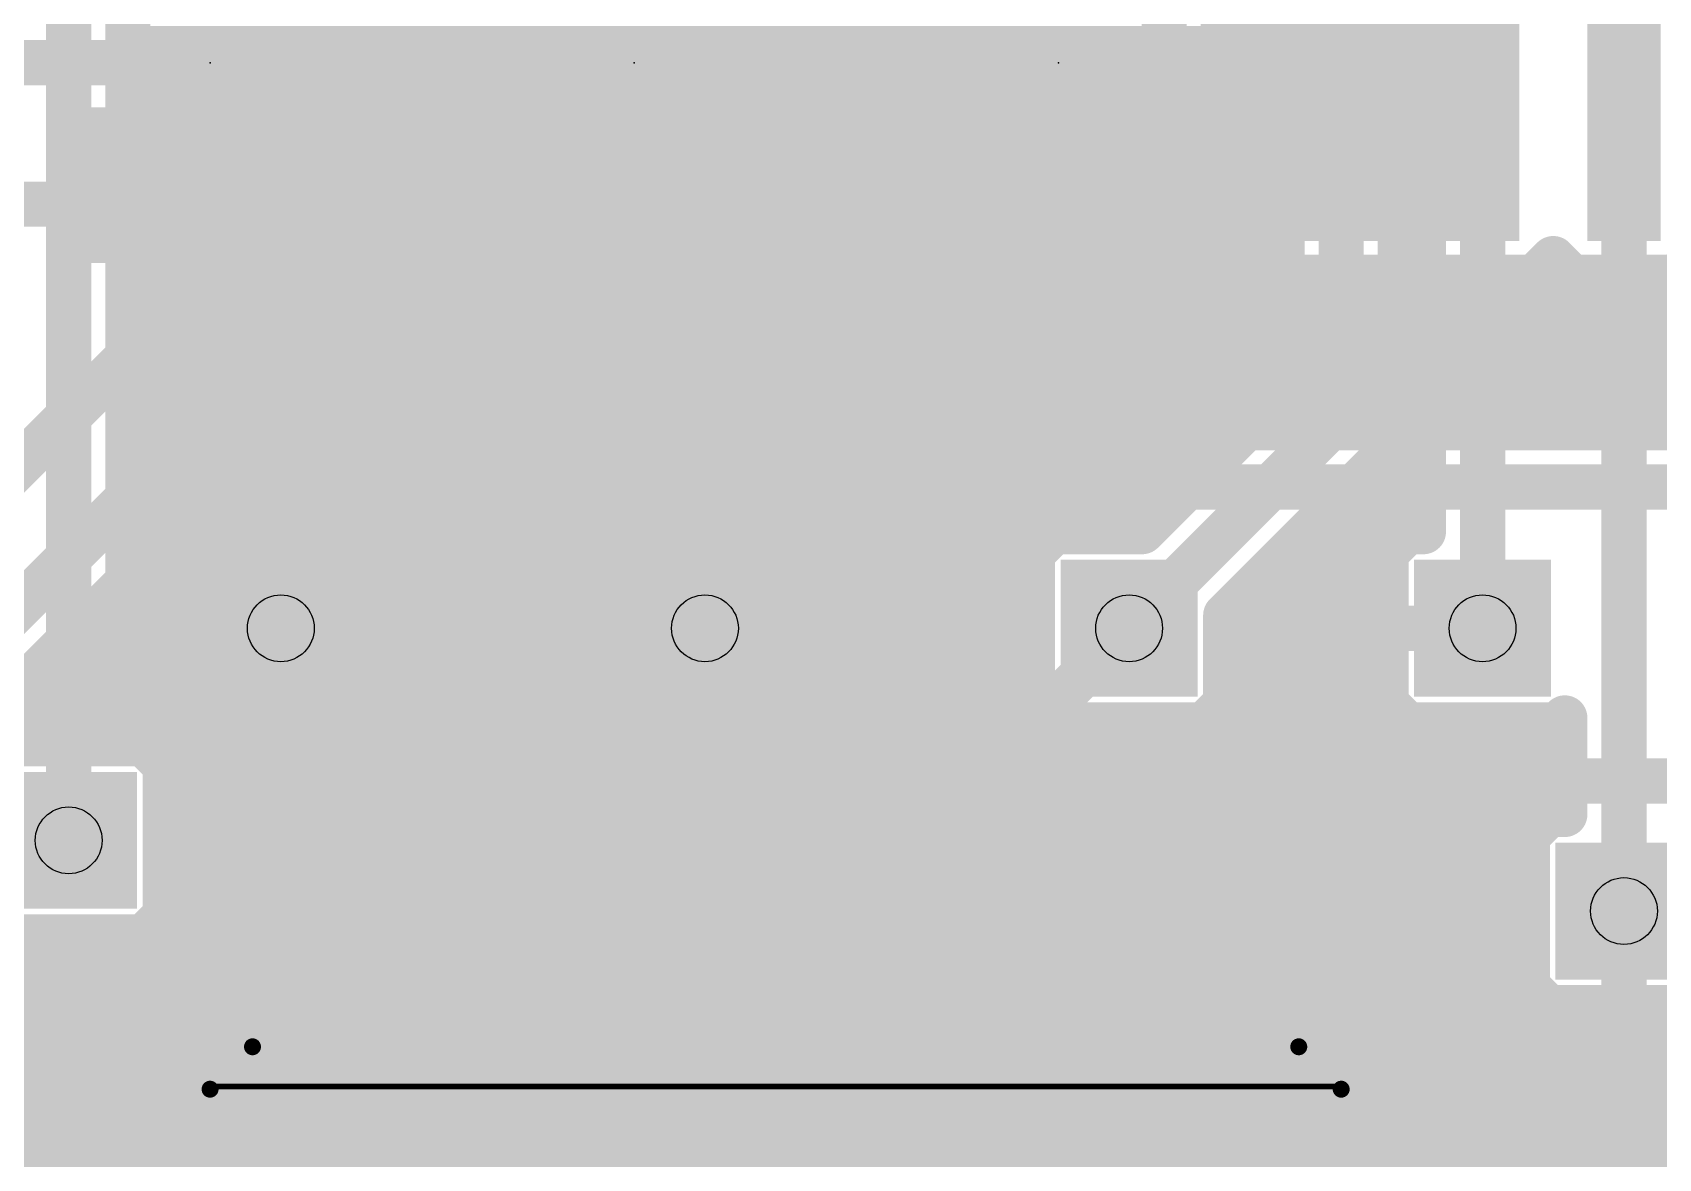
# Model space of a CAD drawing. Extents: x -4.6 to 54.3, y -4.7 to 51.3.
# Drawn here: x 19.36 to 33.97, y 22.54 to 32.66 of the extents above; entities that cross this region are included whole.
import ezdxf

# ---------------------------------------------------------------- set-up
doc = ezdxf.new("R2010")
doc.units = 0
for name, color, linetype in [('1', 22, 'CONTINUOUS'), ('16', 175, 'CONTINUOUS'), ('18', 82, 'CONTINUOUS'), ('21', 253, 'CONTINUOUS'), ('23', 7, 'CONTINUOUS'), ('30', 253, 'CONTINUOUS'), ('31', 253, 'CONTINUOUS'), ('44', 253, 'CONTINUOUS')]:
    doc.layers.add(name, color=color, linetype=linetype)

# ---------------------------------------------------------------- blocks, each defined once
blk = doc.blocks.new('RECT')
blk.add_solid([(-0.5, -0.5), (0.5, -0.5), (-0.5, 0.5), (0.5, 0.5)])
blk = doc.blocks.new('SQUAREV')
blk.add_solid([(-0.5, -0.5), (0.5, -0.5), (-0.5, 0.5), (0.5, 0.5)])

msp = doc.modelspace()

# ---------------------------------------------------------------- linework, layer by layer
at = {"layer": '1', "const_width": 0.4064}
for points in [[(29.525, 31.285), (29.525, 37.78)], [(30.0564, 32.3132), (30.0564, 37.5599)], [(31.115, 36.195), (31.115, 31.8008)], [(32.385, 35.56), (32.385, 31.8008)], [(33.655, 34.925), (33.655, 31.8008)], [(30.4566, 32.9527), (30.4566, 30.6489)], [(18.415, 32.385), (20.805, 32.385)], [(20.805, 32.385), (21.905, 31.285)], [(21.905, 32.065), (22.225, 32.385)], [(22.225, 32.385), (24.615, 32.385)], [(24.615, 32.385), (25.715, 31.285)], [(25.715, 31.43), (26.67, 32.385)], [(26.67, 32.385), (28.425, 32.385)], [(28.425, 32.385), (29.525, 31.285)], [(30.0564, 32.512), (30.4566, 32.512)], [(30.1609, 32.3132), (30.0564, 32.3132)], [(30.3532, 32.1209), (30.1609, 32.3132)], [(30.3532, 30.4491), (30.3532, 32.1209)], [(30.3532, 32.1056), (30.4566, 32.1056)], [(21.905, 31.285), (21.905, 32.065)], [(30.3532, 31.6992), (30.4566, 31.6992)], [(28.4532, 30.4491), (28.4532, 31.6053)], [(28.4532, 31.6053), (28.6968, 31.3617)], [(25.715, 31.285), (25.715, 31.43)], [(28.6968, 31.3617), (28.6968, 30.4491)], [(19.835, 31.115), (20.005, 31.285)], [(22.375, 29.845), (23.815, 31.285)], [(25.55, 29.21), (27.625, 31.285)], [(28.4532, 31.2928), (28.6968, 31.2928)], [(30.3532, 31.2928), (30.4566, 31.2928)], [(18.415, 31.115), (19.835, 31.115)], [(28.4532, 30.8864), (28.6968, 30.8864)], [(30.3532, 30.8864), (30.4566, 30.8864)], [(30.4566, 30.6489), (30.6489, 30.4566)], [(31.5811, 30.4566), (31.75, 30.6255)], [(31.75, 30.6255), (31.9189, 30.4566)], [(32.8511, 30.4566), (33.02, 30.6255)], [(33.02, 30.6255), (33.1889, 30.4566)], [(34.1211, 30.4566), (34.29, 30.6255)], [(28.4532, 30.48), (28.6968, 30.48)], [(30.3532, 30.48), (30.6255, 30.48)], [(31.6045, 30.48), (31.8955, 30.48)], [(32.8745, 30.48), (33.1655, 30.48)], [(34.1445, 30.48), (34.3936, 30.48)], [(28.2609, 30.2568), (28.4532, 30.4491)], [(28.6968, 30.4491), (28.8891, 30.2568)], [(30.1609, 30.2568), (30.3532, 30.4491)], [(30.6489, 30.4566), (31.5811, 30.4566)], [(31.9189, 30.4566), (32.8511, 30.4566)], [(33.1889, 30.4566), (34.1211, 30.4566)], [(26.1979, 29.1064), (27.3483, 30.2568)], [(27.3483, 30.2568), (28.2609, 30.2568)], [(28.8891, 30.2568), (30.1609, 30.2568)], [(27.1651, 30.0736), (34.3936, 30.0736)], [(17.78, 27.305), (20.32, 29.845)], [(20.32, 29.845), (22.375, 29.845)], [(26.7587, 29.6672), (34.3936, 29.6672)], [(34.3936, 29.4301), (34.0699, 29.1064)], [(17.945, 26.2), (20.955, 29.21)], [(20.955, 29.21), (25.55, 29.21)], [(26.3523, 29.2608), (34.2243, 29.2608)], [(34.0699, 29.1064), (26.1979, 29.1064)], [(18.4279, 25.9314), (21.1751, 28.6786)], [(21.1751, 28.6786), (22.8471, 28.6786)], [(22.8471, 28.6786), (22.3286, 28.1601)], [(22.86, 27.94), (23.495, 28.575)], [(23.495, 28.575), (34.29, 28.575)], [(20.9445, 28.448), (22.6165, 28.448)], [(22.3286, 28.1601), (22.3286, 25.9423)], [(20.5381, 28.0416), (22.3286, 28.0416)], [(23.3914, 27.7199), (23.7151, 28.0436)], [(23.7131, 28.0416), (28.4025, 28.0416)], [(23.7151, 28.0436), (28.4045, 28.0436)], [(28.4045, 28.0436), (28.3418, 27.9809)], [(22.86, 24.6634), (22.86, 27.94)], [(28.3418, 27.9809), (28.3418, 27.1883)], [(23.3914, 25.9423), (23.3914, 27.7199)], [(20.1317, 27.6352), (22.3286, 27.6352)], [(23.3914, 27.6352), (28.3418, 27.6352)], [(27.94, 26.035), (29.21, 27.305)], [(29.21, 25.4), (31.115, 27.305)], [(31.115, 27.305), (32.385, 27.305)], [(19.7253, 27.2288), (22.3286, 27.2288)], [(23.3914, 27.2288), (28.3418, 27.2288)], [(28.3418, 27.1883), (27.4086, 26.2551)], [(19.3189, 26.8224), (22.3286, 26.8224)], [(23.3914, 26.8224), (27.9759, 26.8224)], [(18.9125, 26.416), (22.3286, 26.416)], [(23.3914, 26.416), (27.5695, 26.416)], [(20.3609, 26.2682), (19.0091, 26.2682)], [(20.5532, 26.0759), (20.3609, 26.2682)], [(27.4086, 26.2551), (27.4086, 25.9423)], [(20.5532, 24.7241), (20.5532, 26.0759)], [(20.5532, 26.0096), (21.0253, 26.0096)], [(21.0122, 26.002), (20.9372, 25.927)], [(21.1042, 26.0551), (21.0122, 26.002)], [(21.2067, 26.0826), (21.1042, 26.0551)], [(21.59, 26.0826), (21.2067, 26.0826)], [(21.9733, 26.0826), (21.59, 26.0826)], [(21.59, 26.0826), (21.59, 24.6634)], [(21.59, 24.6634), (21.59, 26.0826)], [(21.59, 26.0096), (21.59, 26.0096)], [(22.0758, 26.0551), (21.9733, 26.0826)], [(22.1678, 26.002), (22.0758, 26.0551)], [(22.1547, 26.0096), (22.3286, 26.0096)], [(22.2428, 25.927), (22.1678, 26.002)], [(22.3286, 25.9423), (22.2686, 25.8823)], [(23.3914, 26.0096), (27.4086, 26.0096)], [(23.495, 25.8387), (23.3914, 25.9423)], [(23.6639, 26.0076), (23.495, 25.8387)], [(24.5961, 26.0076), (23.6639, 26.0076)], [(24.765, 25.8387), (24.5961, 26.0076)], [(24.9339, 26.0076), (24.765, 25.8387)], [(25.8661, 26.0076), (24.9339, 26.0076)], [(26.035, 25.8387), (25.8661, 26.0076)], [(26.2039, 26.0076), (26.035, 25.8387)], [(27.1361, 26.0076), (26.2039, 26.0076)], [(27.305, 25.8387), (27.1361, 26.0076)], [(27.4086, 25.9423), (27.305, 25.8387)], [(27.94, 24.6634), (27.94, 26.035)], [(20.8841, 25.835), (20.8566, 25.7325)], [(20.9372, 25.927), (20.8841, 25.835)], [(22.2686, 25.8823), (22.2428, 25.927)], [(31.75, 25.9334), (30.48, 24.6634)], [(36.0934, 25.9334), (31.75, 25.9334)], [(20.8566, 25.7325), (20.8566, 24.6634)], [(20.5532, 25.6032), (20.8566, 25.6032)], [(21.59, 25.6032), (21.59, 25.6032)], [(10.795, 25.4), (19.685, 25.4)], [(29.21, 24.6634), (29.21, 25.4)], [(20.5532, 25.1968), (20.8566, 25.1968)], [(21.59, 25.1968), (21.59, 25.1968)], [(20.5532, 24.7904), (20.8566, 24.7904)], [(21.59, 24.7904), (21.59, 24.7904)], [(20.3609, 24.5318), (20.5532, 24.7241)], [(20.8566, 24.6634), (21.59, 24.6634)], [(21.59, 24.6634), (20.8566, 24.6634)], [(20.8566, 24.6634), (20.8566, 23.5943)], [(21.59, 24.6634), (21.59, 24.6634)], [(21.59, 24.6634), (21.59, 24.6634)], [(21.59, 23.2442), (21.59, 24.6634)], [(21.59, 24.6634), (21.59, 24.6634)], [(21.59, 24.6634), (21.59, 23.2442)], [(24.13, 24.6634), (24.13, 22.225)], [(25.4, 24.6634), (25.4, 22.86)], [(26.67, 24.6634), (26.67, 23.495)], [(33.655, 23.495), (33.655, 24.765)], [(19.0091, 24.5318), (20.3609, 24.5318)], [(14.2325, 24.384), (20.8566, 24.384)], [(21.59, 24.384), (21.59, 24.384)], [(14.6389, 23.9776), (20.8566, 23.9776)], [(21.59, 23.9776), (21.59, 23.9776)], [(15.0453, 23.5712), (20.8628, 23.5712)], [(20.8566, 23.5943), (20.8841, 23.4918)], [(20.8841, 23.4918), (20.9372, 23.3998)], [(21.59, 23.5712), (21.59, 23.5712)], [(23.3261, 23.3192), (23.495, 23.4881)], [(23.495, 23.4881), (23.5986, 23.3845)], [(26.67, 23.495), (27.305, 22.86)], [(33.02, 22.86), (33.655, 23.495)], [(19.9051, 23.3914), (16.9249, 23.3914)], [(20.2164, 23.0801), (19.9051, 23.3914)], [(20.9372, 23.3998), (21.0122, 23.3248)], [(21.0122, 23.3248), (21.1042, 23.2717)], [(22.0758, 23.2717), (22.1678, 23.3248)], [(22.1678, 23.3248), (22.2428, 23.3998)], [(22.2428, 23.3998), (22.2686, 23.4445)], [(22.2686, 23.4445), (22.3939, 23.3192)], [(22.3939, 23.3192), (23.3261, 23.3192)], [(23.5986, 23.3845), (23.5986, 22.0049)], [(21.1042, 23.2717), (21.2067, 23.2442)], [(21.2067, 23.2442), (21.59, 23.2442)], [(21.59, 23.2442), (21.9733, 23.2442)], [(21.9733, 23.2442), (22.0758, 23.2717)], [(33.8751, 22.9636), (34.1864, 23.2749)], [(20.1317, 23.1648), (23.5986, 23.1648)], [(20.5401, 22.7564), (20.2164, 23.0801)], [(20.2164, 23.0801), (20.2164, 23.0801)], [(34.0763, 23.1648), (37.5686, 23.1648)], [(33.6679, 22.7564), (33.8751, 22.9636)], [(17.145, 22.86), (19.685, 22.86)], [(19.685, 22.86), (20.32, 22.225)], [(20.5381, 22.7584), (23.5986, 22.7584)], [(20.8514, 22.4451), (20.5401, 22.7564)], [(20.5401, 22.7564), (20.5401, 22.7564)], [(25.4, 22.86), (26.035, 22.225)], [(27.305, 22.86), (33.02, 22.86)], [(37.2449, 22.7564), (33.6679, 22.7564)], [(33.6699, 22.7584), (37.2469, 22.7584)], [(20.8514, 21.7605), (20.8514, 22.4451)], [(20.8514, 22.352), (23.5986, 22.352)]]:
    msp.add_lwpolyline(points, dxfattribs=at)
at = {"layer": '1', "const_width": 0.2032}
for points in [[(20.8768, 32.4568, 1), (20.7332, 32.3132)], [(20.805, 32.2834, 1), (20.805, 32.4866)], [(22.225, 32.4866, 1), (22.225, 32.2834)], [(22.2968, 32.3132, 1), (22.1532, 32.4568)], [(24.6868, 32.4568, 1), (24.5432, 32.3132)], [(24.615, 32.2834, 1), (24.615, 32.4866)], [(26.67, 32.4866, 1), (26.67, 32.2834)], [(26.7418, 32.3132, 1), (26.5982, 32.4568)], [(28.4968, 32.4568, 1), (28.3532, 32.3132)], [(28.425, 32.2834, 1), (28.425, 32.4866)], [(30.0564, 32.6136, 1), (30.0564, 32.4104)], [(30.4566, 32.4104, 1), (30.4566, 32.6136)], [(30.0564, 32.4148, 1), (30.0564, 32.2116)], [(30.2328, 32.385, 1), (30.0891, 32.2414)], [(30.1609, 32.2116, 1), (30.1609, 32.4148)], [(29.9548, 32.3132, 1), (30.158, 32.3132)], [(30.4548, 32.1209, 1), (30.2516, 32.1209)], [(30.3532, 32.2072, 1), (30.3532, 32.004)], [(30.2814, 32.0491, 1), (30.425, 32.1928)], [(30.4566, 32.004, 1), (30.4566, 32.2072)], [(22.0066, 32.065, 1), (21.8034, 32.065)], [(21.8332, 32.1368, 1), (21.9768, 31.9932)], [(30.3532, 31.8008, 1), (30.3532, 31.5976)], [(30.4566, 31.5976, 1), (30.4566, 31.8008)], [(31.0134, 31.8008, 1), (31.2166, 31.8008)], [(32.2834, 31.8008, 1), (32.4866, 31.8008)], [(33.5534, 31.8008, 1), (33.7566, 31.8008)], [(28.5548, 31.6053, 1), (28.3516, 31.6053)], [(28.525, 31.6771, 1), (28.3814, 31.5334)], [(25.8166, 31.43, 1), (25.6134, 31.43)], [(25.6432, 31.5018, 1), (25.7868, 31.3582)], [(28.7984, 31.3617, 1), (28.5952, 31.3617)], [(20.0768, 31.2132, 1), (19.9332, 31.3568)], [(21.8332, 31.2132, 1), (21.9768, 31.3568)], [(23.8868, 31.2132, 1), (23.7432, 31.3568)], [(25.6432, 31.2132, 1), (25.7868, 31.3568)], [(27.6968, 31.2132, 1), (27.5532, 31.3568)], [(28.4532, 31.3944, 1), (28.4532, 31.1912)], [(28.625, 31.2898, 1), (28.7686, 31.4335)], [(28.6968, 31.1912, 1), (28.6968, 31.3944)], [(29.4532, 31.2132, 1), (29.5968, 31.3568)], [(30.3532, 31.3944, 1), (30.3532, 31.1912)], [(30.4566, 31.1912, 1), (30.4566, 31.3944)], [(19.7632, 31.1868, 1), (19.9068, 31.0432)], [(19.835, 31.0134, 1), (19.835, 31.2166)], [(21.8034, 31.285, 1), (22.0066, 31.285)], [(25.6134, 31.285, 1), (25.8166, 31.285)], [(29.4234, 31.285, 1), (29.6266, 31.285)], [(28.4532, 30.988, 1), (28.4532, 30.7848)], [(28.6968, 30.7848, 1), (28.6968, 30.988)], [(30.3532, 30.988, 1), (30.3532, 30.7848)], [(30.4566, 30.7848, 1), (30.4566, 30.988)], [(30.5284, 30.7207, 1), (30.3848, 30.577)], [(31.8218, 30.6973, 1), (31.6782, 30.5536)], [(31.8218, 30.5536, 1), (31.6782, 30.6973)], [(33.0918, 30.6973, 1), (32.9482, 30.5536)], [(33.0918, 30.5536, 1), (32.9482, 30.6973)], [(28.4532, 30.5816, 1), (28.4532, 30.3784)], [(28.6968, 30.3784, 1), (28.6968, 30.5816)], [(30.3532, 30.5816, 1), (30.3532, 30.3784)], [(30.355, 30.6489, 1), (30.5582, 30.6489)], [(30.6255, 30.3784, 1), (30.6255, 30.5816)], [(31.6045, 30.5816, 1), (31.6045, 30.3784)], [(31.8955, 30.3784, 1), (31.8955, 30.5816)], [(32.8745, 30.5816, 1), (32.8745, 30.3784)], [(33.1655, 30.3784, 1), (33.1655, 30.5816)], [(34.1445, 30.5816, 1), (34.1445, 30.3784)], [(28.3516, 30.4491, 1), (28.5548, 30.4491)], [(28.525, 30.3772, 1), (28.3814, 30.5209)], [(28.7686, 30.5209, 1), (28.625, 30.3772)], [(28.5952, 30.4491, 1), (28.7984, 30.4491)], [(30.2516, 30.4491, 1), (30.4548, 30.4491)], [(30.425, 30.3772, 1), (30.2814, 30.5209)], [(30.6489, 30.5582, 1), (30.6489, 30.355)], [(30.577, 30.3848, 1), (30.7207, 30.5284)], [(31.5093, 30.5284, 1), (31.653, 30.3848)], [(31.5811, 30.355, 1), (31.5811, 30.5582)], [(31.9189, 30.5582, 1), (31.9189, 30.355)], [(31.847, 30.3848, 1), (31.9907, 30.5284)], [(32.7793, 30.5284, 1), (32.923, 30.3848)], [(32.8511, 30.355, 1), (32.8511, 30.5582)], [(33.1889, 30.5582, 1), (33.1889, 30.355)], [(33.117, 30.3848, 1), (33.2607, 30.5284)], [(34.0493, 30.5284, 1), (34.193, 30.3848)], [(27.3483, 30.3584, 1), (27.3483, 30.1552)], [(27.4202, 30.185, 1), (27.2765, 30.3286)], [(28.1891, 30.3286, 1), (28.3328, 30.185)], [(28.2609, 30.1552, 1), (28.2609, 30.3584)], [(28.8891, 30.3584, 1), (28.8891, 30.1552)], [(28.8172, 30.185, 1), (28.9609, 30.3286)], [(30.0891, 30.3286, 1), (30.2328, 30.185)], [(30.1609, 30.1552, 1), (30.1609, 30.3584)], [(27.1651, 30.1752, 1), (27.1651, 29.972)], [(20.32, 29.9466, 1), (20.32, 29.7434)], [(20.3918, 29.7732, 1), (20.2482, 29.9168)], [(22.3032, 29.9168, 1), (22.4468, 29.7732)], [(22.375, 29.7434, 1), (22.375, 29.9466)], [(26.7587, 29.7688, 1), (26.7587, 29.5656)], [(20.955, 29.3116, 1), (20.955, 29.1084)], [(21.0268, 29.1382, 1), (20.8832, 29.2818)], [(25.4782, 29.2818, 1), (25.6218, 29.1382)], [(25.55, 29.1084, 1), (25.55, 29.3116)], [(26.3523, 29.3624, 1), (26.3523, 29.1592)], [(26.1979, 29.208, 1), (26.1979, 29.0048)], [(26.1261, 29.1782, 1), (26.2697, 29.0346)], [(33.998, 29.1782, 1), (34.1417, 29.0346)], [(21.1751, 28.7802, 1), (21.1751, 28.577)], [(21.247, 28.6068, 1), (21.1033, 28.7504)], [(22.9189, 28.6068, 1), (22.7752, 28.7504)], [(22.8471, 28.577, 1), (22.8471, 28.7802)], [(23.495, 28.6766, 1), (23.495, 28.4734)], [(23.5668, 28.5032, 1), (23.4232, 28.6468)], [(20.9445, 28.5496, 1), (20.9445, 28.3464)], [(22.6165, 28.3464, 1), (22.6165, 28.5496)], [(22.4302, 28.1601, 1), (22.227, 28.1601)], [(20.5381, 28.1432, 1), (20.5381, 27.94)], [(22.2568, 28.232, 1), (22.4004, 28.0883)], [(22.3286, 27.94, 1), (22.3286, 28.1432)], [(23.7131, 28.1432, 1), (23.7131, 27.94)], [(23.7151, 28.1452, 1), (23.7151, 27.942)], [(23.787, 27.9718, 1), (23.6433, 28.1154)], [(28.4763, 27.9718, 1), (28.3326, 28.1154)], [(28.4025, 27.94, 1), (28.4025, 28.1432)], [(28.4045, 27.942, 1), (28.4045, 28.1452)], [(22.9616, 27.94, 1), (22.7584, 27.94)], [(22.7882, 28.0118, 1), (22.9318, 27.8682)], [(28.4434, 27.9809, 1), (28.2402, 27.9809)], [(28.27, 28.0528, 1), (28.4136, 27.9091)], [(23.493, 27.7199, 1), (23.2898, 27.7199)], [(20.1317, 27.7368, 1), (20.1317, 27.5336)], [(22.3286, 27.5336, 1), (22.3286, 27.7368)], [(23.3196, 27.7917, 1), (23.4632, 27.648)], [(23.3914, 27.7368, 1), (23.3914, 27.5336)], [(28.3418, 27.5336, 1), (28.3418, 27.7368)], [(29.2818, 27.2332, 1), (29.1382, 27.3768)], [(31.115, 27.4066, 1), (31.115, 27.2034)], [(31.1868, 27.2332, 1), (31.0432, 27.3768)], [(32.385, 27.2034, 1), (32.385, 27.4066)], [(19.7253, 27.3304, 1), (19.7253, 27.1272)], [(22.3286, 27.1272, 1), (22.3286, 27.3304)], [(23.3914, 27.3304, 1), (23.3914, 27.1272)], [(28.4136, 27.1165, 1), (28.27, 27.2602)], [(28.3418, 27.1272, 1), (28.3418, 27.3304)], [(28.2402, 27.1883, 1), (28.4434, 27.1883)], [(19.3189, 26.924, 1), (19.3189, 26.7208)], [(22.3286, 26.7208, 1), (22.3286, 26.924)], [(23.3914, 26.924, 1), (23.3914, 26.7208)], [(27.9759, 26.7208, 1), (27.9759, 26.924)], [(22.3286, 26.3144, 1), (22.3286, 26.5176)], [(23.3914, 26.5176, 1), (23.3914, 26.3144)], [(27.5695, 26.3144, 1), (27.5695, 26.5176)], [(20.4328, 26.34, 1), (20.2891, 26.1964)], [(20.3609, 26.1666, 1), (20.3609, 26.3698)], [(27.5102, 26.2551, 1), (27.307, 26.2551)], [(27.3368, 26.327, 1), (27.4804, 26.1833)], [(20.6548, 26.0759, 1), (20.4516, 26.0759)], [(20.5532, 26.1112, 1), (20.5532, 25.908)], [(20.4814, 26.0041, 1), (20.625, 26.1478)], [(20.9614, 26.09, 1), (21.063, 25.914)], [(21.0841, 25.9302, 1), (20.9404, 26.0739)], [(21.0779, 26.1533, 1), (21.1305, 25.957)], [(21.0253, 25.908, 1), (21.0253, 26.1112)], [(21.155, 25.9671, 1), (21.0534, 26.1431)], [(21.2067, 26.1842, 1), (21.2067, 25.981)], [(21.233, 25.9845, 1), (21.1804, 26.1807)], [(21.59, 26.1842, 1), (21.59, 25.981)], [(21.6916, 26.0826, 1), (21.4884, 26.0826)], [(21.6916, 26.0826, 1), (21.4884, 26.0826)], [(21.59, 26.1112, 1), (21.59, 25.908)], [(21.59, 25.981, 1), (21.59, 26.1842)], [(21.59, 25.908, 1), (21.59, 26.1112)], [(21.9996, 26.1807, 1), (21.947, 25.9845)], [(21.9733, 25.981, 1), (21.9733, 26.1842)], [(22.1266, 26.1431, 1), (22.025, 25.9671)], [(22.0495, 25.957, 1), (22.1021, 26.1533)], [(22.1547, 26.1112, 1), (22.1547, 25.908)], [(22.2396, 26.0739, 1), (22.0959, 25.9302)], [(22.117, 25.914, 1), (22.2186, 26.09)], [(22.4004, 25.8705, 1), (22.2568, 26.0142)], [(22.3286, 25.908, 1), (22.3286, 26.1112)], [(23.3914, 26.1112, 1), (23.3914, 25.908)], [(23.4632, 26.0142, 1), (23.3196, 25.8705)], [(23.6639, 26.1092, 1), (23.6639, 25.906)], [(23.7357, 25.9358, 1), (23.592, 26.0794)], [(24.668, 26.0794, 1), (24.5243, 25.9358)], [(24.5961, 25.906, 1), (24.5961, 26.1092)], [(24.9339, 26.1092, 1), (24.9339, 25.906)], [(25.0057, 25.9358, 1), (24.862, 26.0794)], [(25.938, 26.0794, 1), (25.7943, 25.9358)], [(25.8661, 25.906, 1), (25.8661, 26.1092)], [(26.2039, 26.1092, 1), (26.2039, 25.906)], [(26.2757, 25.9358, 1), (26.132, 26.0794)], [(27.208, 26.0794, 1), (27.0643, 25.9358)], [(27.1361, 25.906, 1), (27.1361, 26.1092)], [(27.4804, 25.8705, 1), (27.3368, 26.0142)], [(27.4086, 25.908, 1), (27.4086, 26.1112)], [(28.0416, 26.035, 1), (27.8384, 26.035)], [(27.8682, 26.1068, 1), (28.0118, 25.9632)], [(20.9822, 25.8087, 1), (20.7859, 25.8613)], [(20.8653, 25.9988, 1), (21.009, 25.8551)], [(21.0251, 25.8762, 1), (20.8492, 25.9778)], [(22.3308, 25.9778, 1), (22.1548, 25.8762)], [(22.1968, 25.9542, 1), (22.3404, 25.8105)], [(22.171, 25.8551, 1), (22.3147, 25.9988)], [(22.1806, 25.8315, 1), (22.3566, 25.9331)], [(22.227, 25.9423, 1), (22.4302, 25.9423)], [(23.2898, 25.9423, 1), (23.493, 25.9423)], [(23.4232, 25.9106, 1), (23.5668, 25.7669)], [(23.4232, 25.7669, 1), (23.5668, 25.9106)], [(24.6932, 25.9106, 1), (24.8368, 25.7669)], [(24.6932, 25.7669, 1), (24.8368, 25.9106)], [(25.9632, 25.9106, 1), (26.1068, 25.7669)], [(25.9632, 25.7669, 1), (26.1068, 25.9106)], [(27.2332, 25.9106, 1), (27.3768, 25.7669)], [(27.2332, 25.7669, 1), (27.3768, 25.9106)], [(27.307, 25.9423, 1), (27.5102, 25.9423)], [(31.75, 26.035, 1), (31.75, 25.8318)], [(31.8218, 25.8616, 1), (31.6782, 26.0052)], [(20.9582, 25.7325, 1), (20.755, 25.7325)], [(20.7585, 25.7588, 1), (20.9547, 25.7062)], [(20.7961, 25.8858, 1), (20.9721, 25.7842)], [(20.5532, 25.7048, 1), (20.5532, 25.5016)], [(20.8566, 25.5016, 1), (20.8566, 25.7048)], [(21.59, 25.7048, 1), (21.59, 25.5016)], [(21.59, 25.5016, 1), (21.59, 25.7048)], [(19.685, 25.2984, 1), (19.685, 25.5016)], [(29.3116, 25.4, 1), (29.1084, 25.4)], [(29.1382, 25.4718, 1), (29.2818, 25.3282)], [(20.5532, 25.2984, 1), (20.5532, 25.0952)], [(20.8566, 25.0952, 1), (20.8566, 25.2984)], [(21.59, 25.2984, 1), (21.59, 25.0952)], [(21.59, 25.0952, 1), (21.59, 25.2984)], [(20.5532, 24.892, 1), (20.5532, 24.6888)], [(20.8566, 24.6888, 1), (20.8566, 24.892)], [(21.59, 24.892, 1), (21.59, 24.6888)], [(21.59, 24.6888, 1), (21.59, 24.892)], [(20.625, 24.6522, 1), (20.4814, 24.7959)], [(20.8566, 24.765, 1), (20.8566, 24.5618)], [(20.8566, 24.765, 1), (20.8566, 24.5618)], [(20.9582, 24.6634, 1), (20.755, 24.6634)], [(21.59, 24.765, 1), (21.59, 24.5618)], [(21.6916, 24.6634, 1), (21.4884, 24.6634)], [(21.6916, 24.6634, 1), (21.4884, 24.6634)], [(21.59, 24.765, 1), (21.59, 24.5618)], [(21.6916, 24.6634, 1), (21.4884, 24.6634)], [(21.59, 24.5618, 1), (21.59, 24.765)], [(21.59, 24.5618, 1), (21.59, 24.765)], [(21.59, 24.5618, 1), (21.59, 24.765)], [(21.59, 24.5618, 1), (21.59, 24.765)], [(24.2316, 24.6634, 1), (24.0284, 24.6634)], [(25.5016, 24.6634, 1), (25.2984, 24.6634)], [(26.7716, 24.6634, 1), (26.5684, 24.6634)], [(30.4082, 24.7352, 1), (30.5518, 24.5916)], [(33.7566, 24.765, 1), (33.5534, 24.765)], [(20.2891, 24.6036, 1), (20.4328, 24.46)], [(20.3609, 24.4302, 1), (20.3609, 24.6334)], [(20.4516, 24.7241, 1), (20.6548, 24.7241)], [(20.755, 24.6634, 1), (20.9582, 24.6634)], [(21.4884, 24.6634, 1), (21.6916, 24.6634)], [(21.4884, 24.6634, 1), (21.6916, 24.6634)], [(21.4884, 24.6634, 1), (21.6916, 24.6634)], [(22.7584, 24.6634, 1), (22.9616, 24.6634)], [(27.8384, 24.6634, 1), (28.0416, 24.6634)], [(29.1084, 24.6634, 1), (29.3116, 24.6634)], [(20.8566, 24.2824, 1), (20.8566, 24.4856)], [(21.59, 24.4856, 1), (21.59, 24.2824)], [(21.59, 24.2824, 1), (21.59, 24.4856)], [(20.8566, 23.876, 1), (20.8566, 24.0792)], [(21.59, 24.0792, 1), (21.59, 23.876)], [(21.59, 23.876, 1), (21.59, 24.0792)], [(20.9547, 23.6206, 1), (20.7585, 23.568)], [(20.755, 23.5943, 1), (20.9582, 23.5943)], [(20.9721, 23.5426, 1), (20.7961, 23.441)], [(20.8628, 23.4696, 1), (20.8628, 23.6728)], [(21.59, 23.6728, 1), (21.59, 23.4696)], [(21.59, 23.4696, 1), (21.59, 23.6728)], [(23.5668, 23.5599, 1), (23.4232, 23.4162)], [(23.5668, 23.4162, 1), (23.4232, 23.5599)], [(26.7418, 23.5668, 1), (26.5982, 23.4232)], [(33.7268, 23.4232, 1), (33.5832, 23.5668)], [(19.977, 23.4632, 1), (19.8333, 23.3196)], [(19.9051, 23.2898, 1), (19.9051, 23.493)], [(20.7859, 23.4655, 1), (20.9822, 23.5181)], [(21.009, 23.4717, 1), (20.8653, 23.328)], [(20.8492, 23.349, 1), (21.0251, 23.4506)], [(21.063, 23.4127, 1), (20.9614, 23.2368)], [(22.2186, 23.2368, 1), (22.117, 23.4127)], [(22.1548, 23.4506, 1), (22.3308, 23.349)], [(22.3404, 23.5163, 1), (22.1968, 23.3726)], [(22.3147, 23.328, 1), (22.171, 23.4717)], [(22.3566, 23.3937, 1), (22.1806, 23.4953)], [(22.3939, 23.4208, 1), (22.3939, 23.2176)], [(23.3261, 23.2176, 1), (23.3261, 23.4208)], [(23.7002, 23.3845, 1), (23.497, 23.3845)], [(23.5268, 23.3126, 1), (23.6704, 23.4563)], [(26.5684, 23.495, 1), (26.7716, 23.495)], [(33.5534, 23.495, 1), (33.7566, 23.495)], [(20.9404, 23.2529, 1), (21.0841, 23.3966)], [(21.1305, 23.3698, 1), (21.0779, 23.1735)], [(21.0534, 23.1837, 1), (21.155, 23.3597)], [(21.2067, 23.3458, 1), (21.2067, 23.1426)], [(21.1804, 23.1461, 1), (21.233, 23.3423)], [(21.59, 23.3458, 1), (21.59, 23.1426)], [(21.59, 23.1426, 1), (21.59, 23.3458)], [(21.947, 23.3423, 1), (21.9996, 23.1461)], [(21.9733, 23.1426, 1), (21.9733, 23.3458)], [(22.025, 23.3597, 1), (22.1266, 23.1837)], [(22.1021, 23.1735, 1), (22.0495, 23.3698)], [(22.0959, 23.3966, 1), (22.2396, 23.2529)], [(22.322, 23.2474, 1), (22.4657, 23.391)], [(23.2543, 23.391, 1), (23.398, 23.2474)], [(20.1317, 23.2664, 1), (20.1317, 23.0632)], [(20.2882, 23.152, 1), (20.1446, 23.0083)], [(20.318, 23.0801, 1), (20.1148, 23.0801)], [(20.1446, 23.0083, 1), (20.2882, 23.152)], [(21.4884, 23.2442, 1), (21.6916, 23.2442)], [(21.4884, 23.2442, 1), (21.6916, 23.2442)], [(23.5986, 23.0632, 1), (23.5986, 23.2664)], [(34.0763, 23.2664, 1), (34.0763, 23.0632)], [(20.1148, 23.0801, 1), (20.318, 23.0801)], [(33.8033, 23.0354, 1), (33.947, 22.8918)], [(33.947, 22.8918, 1), (33.8033, 23.0354)], [(19.7568, 22.9318, 1), (19.6132, 22.7882)], [(19.685, 22.7584, 1), (19.685, 22.9616)], [(20.5381, 22.86, 1), (20.5381, 22.6568)], [(20.5401, 22.858, 1), (20.5401, 22.6548)], [(20.612, 22.8282, 1), (20.4683, 22.6846)], [(20.5401, 22.6548, 1), (20.5401, 22.858)], [(23.5986, 22.6568, 1), (23.5986, 22.86)], [(25.2984, 22.86, 1), (25.5016, 22.86)], [(25.4718, 22.9318, 1), (25.3282, 22.7882)], [(27.305, 22.9616, 1), (27.305, 22.7584)], [(27.2332, 22.7882, 1), (27.3768, 22.9318)], [(32.9482, 22.9318, 1), (33.0918, 22.7882)], [(33.02, 22.7584, 1), (33.02, 22.9616)], [(33.6679, 22.858, 1), (33.6679, 22.6548)], [(33.6699, 22.86, 1), (33.6699, 22.6568)], [(20.4683, 22.6846, 1), (20.612, 22.8282)], [(33.5961, 22.8282, 1), (33.7397, 22.6846)], [(20.953, 22.4451, 1), (20.7498, 22.4451)], [(20.8514, 22.4536, 1), (20.8514, 22.2504)], [(20.7796, 22.3733, 1), (20.9232, 22.517)], [(23.5986, 22.2504, 1), (23.5986, 22.4536)]]:
    msp.add_lwpolyline(points, format="xyb", dxfattribs=at)
at = {"layer": '16', "const_width": 0.4064}
for points in [[(31.115, 29.21), (31.115, 36.195)], [(19.685, 25.4), (19.685, 35.56)], [(32.385, 27.305), (32.385, 35.56)], [(30.5836, 35.3268), (30.5836, 29.4301)], [(31.6464, 28.9899), (31.6464, 35.3268)], [(31.8536, 35.3895), (31.8536, 28.1732)], [(33.655, 24.765), (33.655, 34.925)], [(20.2164, 26.2682), (20.2164, 34.6918)], [(20.2164, 32.512), (30.5836, 32.512)], [(31.6464, 32.512), (31.8536, 32.512)], [(20.2164, 32.1056), (30.5836, 32.1056)], [(31.6464, 32.1056), (31.8536, 32.1056)], [(20.2164, 31.6992), (30.5836, 31.6992)], [(31.6464, 31.6992), (31.8536, 31.6992)], [(20.2164, 31.2928), (30.5836, 31.2928)], [(31.6464, 31.2928), (31.8536, 31.2928)], [(20.2164, 30.8864), (30.5836, 30.8864)], [(31.6464, 30.8864), (31.8536, 30.8864)], [(20.2164, 30.48), (30.5836, 30.48)], [(31.6464, 30.48), (31.8536, 30.48)], [(20.2164, 30.0736), (30.5836, 30.0736)], [(31.6464, 30.0736), (31.8536, 30.0736)], [(20.2164, 29.6672), (30.5836, 29.6672)], [(31.6464, 29.6672), (31.8536, 29.6672)], [(30.5836, 29.4301), (29.3267, 28.1732)], [(20.2164, 29.2608), (30.4143, 29.2608)], [(29.21, 27.305), (31.115, 29.21)], [(31.6464, 29.2608), (31.8536, 29.2608)], [(31.3351, 28.6786), (31.6464, 28.9899)], [(20.2164, 28.8544), (30.0079, 28.8544)], [(31.5109, 28.8544), (31.8536, 28.8544)], [(30.0782, 27.4217), (31.3351, 28.6786)], [(20.2164, 28.448), (29.6015, 28.448)], [(31.1045, 28.448), (31.8536, 28.448)], [(28.5341, 28.1732), (28.3418, 27.9809)], [(29.3267, 28.1732), (28.5341, 28.1732)], [(31.7091, 28.1732), (31.5168, 27.9809)], [(31.8536, 28.1732), (31.7091, 28.1732)], [(20.2164, 28.0416), (28.4025, 28.0416)], [(30.6981, 28.0416), (31.5775, 28.0416)], [(28.3418, 27.9809), (28.3418, 26.6291)], [(31.5168, 27.9809), (31.5168, 26.6291)], [(20.2164, 27.6352), (28.3418, 27.6352)], [(30.2917, 27.6352), (31.5168, 27.6352)], [(30.0782, 26.6291), (30.0782, 27.4217)], [(20.2164, 27.2288), (28.3418, 27.2288)], [(30.0782, 27.2288), (31.5168, 27.2288)], [(20.2164, 26.8224), (28.3418, 26.8224)], [(30.0782, 26.8224), (31.5168, 26.8224)], [(28.3418, 26.6291), (28.5341, 26.4368)], [(29.8859, 26.4368), (30.0782, 26.6291)], [(31.5168, 26.6291), (31.7091, 26.4368)], [(20.2164, 26.416), (33.1236, 26.416)], [(28.5341, 26.4368), (29.8859, 26.4368)], [(31.7091, 26.4368), (33.0609, 26.4368)], [(33.0609, 26.4368), (33.1236, 26.4995)], [(33.1236, 26.4995), (33.1236, 25.6332)], [(20.3609, 26.2682), (20.2164, 26.2682)], [(20.5532, 26.0759), (20.3609, 26.2682)], [(20.5532, 24.7241), (20.5532, 26.0759)], [(20.5532, 26.0096), (33.1236, 26.0096)], [(20.5532, 25.6032), (32.9491, 25.6032)], [(32.9791, 25.6332), (32.7868, 25.4409)], [(33.1236, 25.6332), (32.9791, 25.6332)], [(32.7868, 25.4409), (32.7868, 24.0891)], [(20.5532, 25.1968), (32.7868, 25.1968)], [(20.5532, 24.7904), (32.7868, 24.7904)], [(20.3609, 24.5318), (20.5532, 24.7241)], [(19.0091, 24.5318), (20.3609, 24.5318)], [(6.8814, 24.384), (32.7868, 24.384)], [(32.7868, 24.0891), (32.9791, 23.8968)], [(6.8814, 23.9776), (32.8983, 23.9776)], [(32.9791, 23.8968), (34.3309, 23.8968)], [(6.8814, 23.5712), (36.2986, 23.5712)], [(6.8814, 23.1648), (36.2986, 23.1648)], [(6.8814, 22.7584), (36.2986, 22.7584)], [(6.8814, 22.352), (36.2986, 22.352)]]:
    msp.add_lwpolyline(points, dxfattribs=at)
at = {"layer": '16', "const_width": 0.2032}
for points in [[(20.2164, 32.6136, 1), (20.2164, 32.4104)], [(30.5836, 32.4104, 1), (30.5836, 32.6136)], [(31.6464, 32.6136, 1), (31.6464, 32.4104)], [(31.8536, 32.4104, 1), (31.8536, 32.6136)], [(20.2164, 32.2072, 1), (20.2164, 32.004)], [(30.5836, 32.004, 1), (30.5836, 32.2072)], [(31.6464, 32.2072, 1), (31.6464, 32.004)], [(31.8536, 32.004, 1), (31.8536, 32.2072)], [(20.2164, 31.8008, 1), (20.2164, 31.5976)], [(30.5836, 31.5976, 1), (30.5836, 31.8008)], [(31.6464, 31.8008, 1), (31.6464, 31.5976)], [(31.8536, 31.5976, 1), (31.8536, 31.8008)], [(20.2164, 31.3944, 1), (20.2164, 31.1912)], [(30.5836, 31.1912, 1), (30.5836, 31.3944)], [(31.6464, 31.3944, 1), (31.6464, 31.1912)], [(31.8536, 31.1912, 1), (31.8536, 31.3944)], [(20.2164, 30.988, 1), (20.2164, 30.7848)], [(30.5836, 30.7848, 1), (30.5836, 30.988)], [(31.6464, 30.988, 1), (31.6464, 30.7848)], [(31.8536, 30.7848, 1), (31.8536, 30.988)], [(20.2164, 30.5816, 1), (20.2164, 30.3784)], [(30.5836, 30.3784, 1), (30.5836, 30.5816)], [(31.6464, 30.5816, 1), (31.6464, 30.3784)], [(31.8536, 30.3784, 1), (31.8536, 30.5816)], [(20.2164, 30.1752, 1), (20.2164, 29.972)], [(30.5836, 29.972, 1), (30.5836, 30.1752)], [(31.6464, 30.1752, 1), (31.6464, 29.972)], [(31.8536, 29.972, 1), (31.8536, 30.1752)], [(20.2164, 29.7688, 1), (20.2164, 29.5656)], [(30.5836, 29.5656, 1), (30.5836, 29.7688)], [(31.6464, 29.7688, 1), (31.6464, 29.5656)], [(31.8536, 29.5656, 1), (31.8536, 29.7688)], [(30.482, 29.4301, 1), (30.6852, 29.4301)], [(30.6554, 29.3583, 1), (30.5118, 29.502)], [(20.2164, 29.3624, 1), (20.2164, 29.1592)], [(30.4143, 29.1592, 1), (30.4143, 29.3624)], [(31.1868, 29.1382, 1), (31.0432, 29.2818)], [(31.6464, 29.3624, 1), (31.6464, 29.1592)], [(31.8536, 29.1592, 1), (31.8536, 29.3624)], [(31.0134, 29.21, 1), (31.2166, 29.21)], [(31.5448, 28.9899, 1), (31.748, 28.9899)], [(31.7182, 28.918, 1), (31.5746, 29.0617)], [(20.2164, 28.956, 1), (20.2164, 28.7528)], [(30.0079, 28.7528, 1), (30.0079, 28.956)], [(31.5109, 28.956, 1), (31.5109, 28.7528)], [(31.8536, 28.7528, 1), (31.8536, 28.956)], [(31.2633, 28.7504, 1), (31.407, 28.6068)], [(31.407, 28.6068, 1), (31.2633, 28.7504)], [(20.2164, 28.5496, 1), (20.2164, 28.3464)], [(29.6015, 28.3464, 1), (29.6015, 28.5496)], [(31.1045, 28.5496, 1), (31.1045, 28.3464)], [(31.8536, 28.3464, 1), (31.8536, 28.5496)], [(28.5341, 28.2748, 1), (28.5341, 28.0716)], [(28.6059, 28.1014, 1), (28.4622, 28.245)], [(29.2548, 28.245, 1), (29.3985, 28.1014)], [(29.3267, 28.0716, 1), (29.3267, 28.2748)], [(31.7091, 28.2748, 1), (31.7091, 28.0716)], [(31.7809, 28.1014, 1), (31.6372, 28.245)], [(31.8536, 28.0716, 1), (31.8536, 28.2748)], [(20.2164, 28.1432, 1), (20.2164, 27.94)], [(28.4025, 27.94, 1), (28.4025, 28.1432)], [(30.6981, 28.1432, 1), (30.6981, 27.94)], [(31.5775, 27.94, 1), (31.5775, 28.1432)], [(31.752, 28.1732, 1), (31.9552, 28.1732)], [(28.4434, 27.9809, 1), (28.2402, 27.9809)], [(28.27, 28.0528, 1), (28.4136, 27.9091)], [(31.6184, 27.9809, 1), (31.4152, 27.9809)], [(31.445, 28.0528, 1), (31.5886, 27.9091)], [(20.2164, 27.7368, 1), (20.2164, 27.5336)], [(28.3418, 27.5336, 1), (28.3418, 27.7368)], [(30.2917, 27.7368, 1), (30.2917, 27.5336)], [(31.5168, 27.5336, 1), (31.5168, 27.7368)], [(30.1798, 27.4217, 1), (29.9766, 27.4217)], [(29.1382, 27.3768, 1), (29.2818, 27.2332)], [(30.0064, 27.4935, 1), (30.15, 27.3498)], [(20.2164, 27.3304, 1), (20.2164, 27.1272)], [(28.3418, 27.1272, 1), (28.3418, 27.3304)], [(30.0782, 27.3304, 1), (30.0782, 27.1272)], [(31.5168, 27.1272, 1), (31.5168, 27.3304)], [(32.2834, 27.305, 1), (32.4866, 27.305)], [(20.2164, 26.924, 1), (20.2164, 26.7208)], [(28.3418, 26.7208, 1), (28.3418, 26.924)], [(30.0782, 26.924, 1), (30.0782, 26.7208)], [(31.5168, 26.7208, 1), (31.5168, 26.924)], [(28.4136, 26.7009, 1), (28.27, 26.5572)], [(28.2402, 26.6291, 1), (28.4434, 26.6291)], [(29.9766, 26.6291, 1), (30.1798, 26.6291)], [(30.15, 26.5572, 1), (30.0064, 26.7009)], [(31.5886, 26.7009, 1), (31.445, 26.5572)], [(31.4152, 26.6291, 1), (31.6184, 26.6291)], [(20.2164, 26.5176, 1), (20.2164, 26.3144)], [(28.5341, 26.5384, 1), (28.5341, 26.3352)], [(28.4622, 26.365, 1), (28.6059, 26.5086)], [(29.8141, 26.5086, 1), (29.9578, 26.365)], [(29.8859, 26.3352, 1), (29.8859, 26.5384)], [(31.7091, 26.5384, 1), (31.7091, 26.3352)], [(31.6372, 26.365, 1), (31.7809, 26.5086)], [(32.9891, 26.5086, 1), (33.1328, 26.365)], [(33.2252, 26.4995, 1), (33.022, 26.4995)], [(33.1954, 26.4276, 1), (33.0518, 26.5713)], [(33.0609, 26.3352, 1), (33.0609, 26.5384)], [(33.1236, 26.3144, 1), (33.1236, 26.5176)], [(20.2164, 26.3698, 1), (20.2164, 26.1666)], [(20.4328, 26.34, 1), (20.2891, 26.1964)], [(20.3609, 26.1666, 1), (20.3609, 26.3698)], [(20.1148, 26.2682, 1), (20.318, 26.2682)], [(20.6548, 26.0759, 1), (20.4516, 26.0759)], [(20.5532, 26.1112, 1), (20.5532, 25.908)], [(20.4814, 26.0041, 1), (20.625, 26.1478)], [(33.1236, 25.908, 1), (33.1236, 26.1112)], [(20.5532, 25.7048, 1), (20.5532, 25.5016)], [(32.9791, 25.7348, 1), (32.9791, 25.5316)], [(33.0509, 25.5614, 1), (32.9072, 25.705)], [(32.9491, 25.5016, 1), (32.9491, 25.7048)], [(33.022, 25.6332, 1), (33.2252, 25.6332)], [(33.1236, 25.5316, 1), (33.1236, 25.7348)], [(32.8884, 25.4409, 1), (32.6852, 25.4409)], [(32.715, 25.5128, 1), (32.8586, 25.3691)], [(19.5834, 25.4, 1), (19.7866, 25.4)], [(20.5532, 25.2984, 1), (20.5532, 25.0952)], [(32.7868, 25.0952, 1), (32.7868, 25.2984)], [(20.5532, 24.892, 1), (20.5532, 24.6888)], [(32.7868, 24.6888, 1), (32.7868, 24.892)], [(20.625, 24.6522, 1), (20.4814, 24.7959)], [(33.5534, 24.765, 1), (33.7566, 24.765)], [(20.2891, 24.6036, 1), (20.4328, 24.46)], [(20.3609, 24.4302, 1), (20.3609, 24.6334)], [(20.4516, 24.7241, 1), (20.6548, 24.7241)], [(32.7868, 24.2824, 1), (32.7868, 24.4856)], [(32.8586, 24.1609, 1), (32.715, 24.0172)], [(32.6852, 24.0891, 1), (32.8884, 24.0891)], [(32.9791, 23.9984, 1), (32.9791, 23.7952)], [(32.8983, 23.876, 1), (32.8983, 24.0792)], [(32.9072, 23.825, 1), (33.0509, 23.9686)]]:
    msp.add_lwpolyline(points, format="xyb", dxfattribs=at)
at = {"layer": '21'}
for points, const_width in [([(21.336, 23.5458, 0.4142), (20.955, 23.1648)], 0.1524), ([(21.336, 23.5839, 1), (21.336, 23.5077)], 0.0762), ([(21.336, 23.5077, 1), (21.336, 23.5839)], 0.0762), ([(31.115, 23.1648, 0.4142), (30.734, 23.5458)], 0.1524), ([(30.734, 23.5839, 1), (30.734, 23.5077)], 0.0762), ([(30.734, 23.5077, 1), (30.734, 23.5839)], 0.0762), ([(20.9931, 23.1648, 1), (20.9169, 23.1648)], 0.0762), ([(31.1531, 23.1648, 1), (31.0769, 23.1648)], 0.0762), ([(20.9169, 23.1648, 1), (20.9931, 23.1648)], 0.0762), ([(20.955, 23.2029, 1), (20.955, 23.1775)], 0.0254), ([(31.0769, 23.1648, 1), (31.1531, 23.1648)], 0.0762), ([(31.115, 23.1775, 1), (31.115, 23.2029)], 0.0254)]:
    msp.add_lwpolyline(points, format="xyb", dxfattribs=dict(at, const_width=const_width))
for points, const_width in [([(30.734, 23.5458), (21.336, 23.5458)], 0.1524), ([(20.955, 23.1648), (20.955, 20.0152)], 0.1524), ([(31.115, 22.098), (31.115, 23.1648)], 0.1524), ([(31.115, 23.1902), (20.955, 23.1902)], 0.0508)]:
    msp.add_lwpolyline(points, dxfattribs=dict(at, const_width=const_width))
at = {"layer": '23'}
for p in [(20.955, 32.385), (24.765, 32.385), (28.575, 32.385)]:
    msp.add_point(p, dxfattribs=at)
at = {"layer": '44'}
for centre in [(21.59, 27.305), (25.4, 27.305), (29.21, 27.305), (32.385, 27.305), (19.685, 25.4), (33.655, 24.765)]:
    msp.add_circle(centre, 0.3, dxfattribs=at)

# ---------------------------------------------------------------- block references
at = {"layer": '1', "xscale": 0.6604, "yscale": 2.032}
for p in [(31.115, 31.8008), (32.385, 31.8008), (33.655, 31.8008)]:
    msp.add_blockref('RECT', p, dxfattribs=at)
at = {"layer": '1', "yscale": 1.4}
for p in [(20.005, 31.285), (21.905, 31.285), (23.815, 31.285), (25.715, 31.285), (27.625, 31.285), (29.525, 31.285)]:
    msp.add_blockref('RECT', p, dxfattribs=at)
at = {"layer": '1', "xscale": 0.6604, "yscale": 2.032, "rotation": 180}
for p in [(21.59, 24.6634), (22.86, 24.6634), (24.13, 24.6634), (25.4, 24.6634), (26.67, 24.6634), (27.94, 24.6634), (29.21, 24.6634), (30.48, 24.6634)]:
    msp.add_blockref('RECT', p, dxfattribs=at)
at = {"layer": '18', "xscale": 1.08, "yscale": 1.08}
for p in [(21.59, 27.305), (21.59, 27.305), (25.4, 27.305), (25.4, 27.305), (29.21, 27.305), (29.21, 27.305), (32.385, 27.305), (32.385, 27.305), (19.685, 25.4), (19.685, 25.4), (33.655, 24.765), (33.655, 24.765)]:
    msp.add_blockref('SQUAREV', p, dxfattribs=at)
at = {"layer": '30', "xscale": 1.23, "yscale": 1.23}
for p in [(21.59, 27.305), (25.4, 27.305), (29.21, 27.305), (32.385, 27.305), (19.685, 25.4), (33.655, 24.765)]:
    msp.add_blockref('SQUAREV', p, dxfattribs=at)
at = {"layer": '31', "xscale": 0.6604, "yscale": 2.032}
for p in [(31.115, 31.8008), (32.385, 31.8008), (33.655, 31.8008)]:
    msp.add_blockref('RECT', p, dxfattribs=at)
at = {"layer": '31', "yscale": 1.4}
for p in [(20.005, 31.285), (21.905, 31.285), (23.815, 31.285), (25.715, 31.285), (27.625, 31.285), (29.525, 31.285)]:
    msp.add_blockref('RECT', p, dxfattribs=at)
at = {"layer": '31', "xscale": 0.6604, "yscale": 2.032, "rotation": 180}
for p in [(21.59, 24.6634), (22.86, 24.6634), (24.13, 24.6634), (25.4, 24.6634), (26.67, 24.6634), (27.94, 24.6634), (29.21, 24.6634), (30.48, 24.6634)]:
    msp.add_blockref('RECT', p, dxfattribs=at)

doc.saveas('drawing.dxf')
